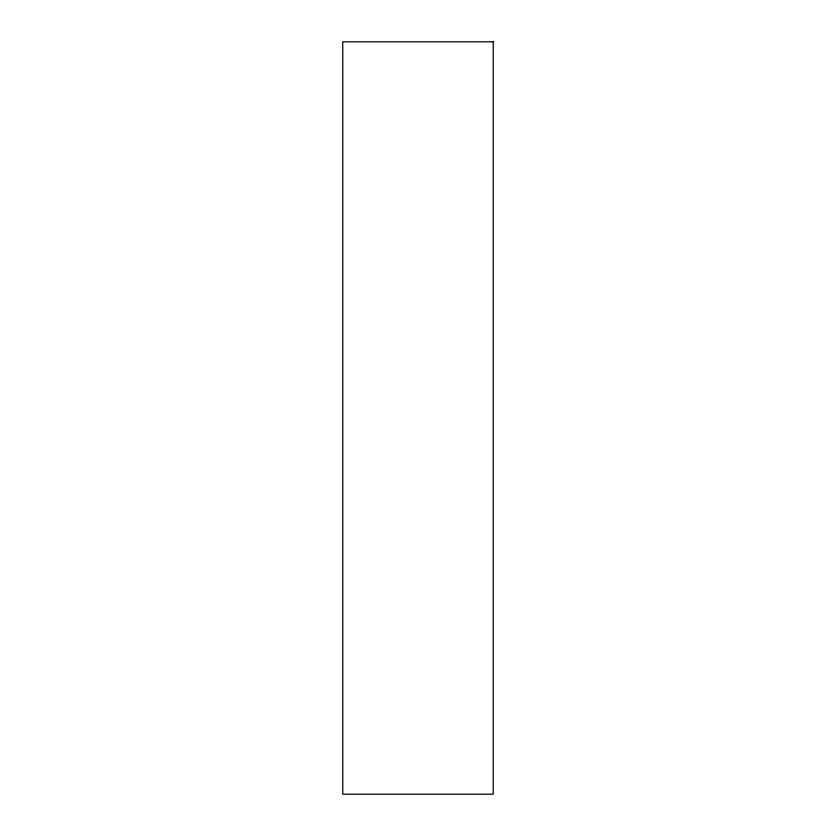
<?xml version="1.0" encoding="UTF-8"?>
<svg xmlns="http://www.w3.org/2000/svg" width="836" height="836" viewBox="0 0 836 836"><rect width="100%" height="100%" fill="white"/><g stroke="black" fill="none" stroke-linecap="round" stroke-linejoin="round"><path stroke-width="1.25" d="M493.23 41.8L342.77 41.8L342.77 794.2L493.23 794.2L493.23 41.8"/></g></svg>
